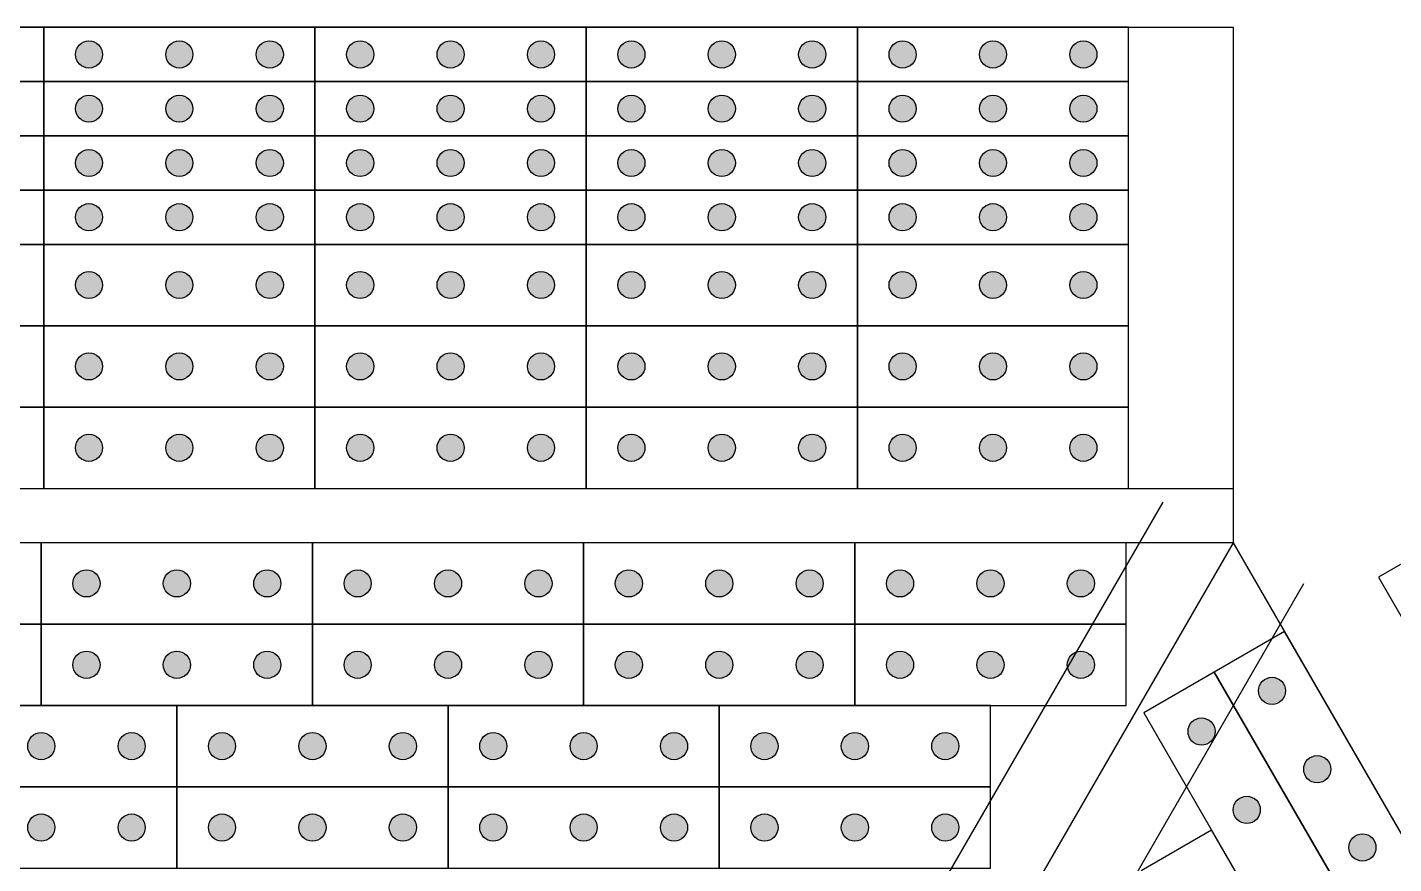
# Model space of a CAD drawing. Header units: millimetres. Extents: x 1388 to 8110, y -1425 to 5021.
# Drawn here: x 2642.9 to 2894.8, y 1467.1 to 1621.3 of the extents above; entities that cross this region are included whole.
import ezdxf

# ---------------------------------------------------------------- set-up
doc = ezdxf.new("R2010")
doc.units = ezdxf.units.MM

msp = doc.modelspace()

# ---------------------------------------------------------------- hatches: boundary and pattern name
at = {"true_color": 0xf1eb1f}
h = msp.add_hatch(color=2, dxfattribs=at)
h.dxf.hatch_style = 1
h.paths.add_polyline_path([(2651.737, 1616.267, 1), (2656.737, 1616.267, 1)])
h = msp.add_hatch(color=2, dxfattribs=at)
h.dxf.hatch_style = 1
h.paths.add_polyline_path([(2668.404, 1616.267, 1), (2673.404, 1616.267, 1)])
h = msp.add_hatch(color=2, dxfattribs=at)
h.dxf.hatch_style = 1
h.paths.add_polyline_path([(2685.07, 1616.267, 1), (2690.07, 1616.267, 1)])
h = msp.add_hatch(color=2, dxfattribs=at)
h.dxf.hatch_style = 1
h.paths.add_polyline_path([(2701.737, 1616.267, 1), (2706.737, 1616.267, 1)])
h = msp.add_hatch(color=2, dxfattribs=at)
h.dxf.hatch_style = 1
h.paths.add_polyline_path([(2718.404, 1616.267, 1), (2723.404, 1616.267, 1)])
h = msp.add_hatch(color=2, dxfattribs=at)
h.dxf.hatch_style = 1
h.paths.add_polyline_path([(2735.07, 1616.267, 1), (2740.07, 1616.267, 1)])
h = msp.add_hatch(color=2, dxfattribs=at)
h.dxf.hatch_style = 1
h.paths.add_polyline_path([(2751.737, 1616.267, 1), (2756.737, 1616.267, 1)])
h = msp.add_hatch(color=2, dxfattribs=at)
h.dxf.hatch_style = 1
h.paths.add_polyline_path([(2768.404, 1616.267, 1), (2773.404, 1616.267, 1)])
h = msp.add_hatch(color=2, dxfattribs=at)
h.dxf.hatch_style = 1
h.paths.add_polyline_path([(2785.07, 1616.267, 1), (2790.07, 1616.267, 1)])
h = msp.add_hatch(color=2, dxfattribs=at)
h.dxf.hatch_style = 1
h.paths.add_polyline_path([(2801.737, 1616.267, 1), (2806.737, 1616.267, 1)])
h = msp.add_hatch(color=2, dxfattribs=at)
h.dxf.hatch_style = 1
h.paths.add_polyline_path([(2818.404, 1616.267, 1), (2823.404, 1616.267, 1)])
h = msp.add_hatch(color=2, dxfattribs=at)
h.dxf.hatch_style = 1
h.paths.add_polyline_path([(2835.07, 1616.267, 1), (2840.07, 1616.267, 1)])
h = msp.add_hatch(color=2, dxfattribs=at)
h.dxf.hatch_style = 1
h.paths.add_polyline_path([(2651.737, 1606.267, 1), (2656.737, 1606.267, 1)])
h = msp.add_hatch(color=2, dxfattribs=at)
h.dxf.hatch_style = 1
h.paths.add_polyline_path([(2668.404, 1606.267, 1), (2673.404, 1606.267, 1)])
h = msp.add_hatch(color=2, dxfattribs=at)
h.dxf.hatch_style = 1
h.paths.add_polyline_path([(2685.07, 1606.267, 1), (2690.07, 1606.267, 1)])
h = msp.add_hatch(color=2, dxfattribs=at)
h.dxf.hatch_style = 1
h.paths.add_polyline_path([(2701.737, 1606.267, 1), (2706.737, 1606.267, 1)])
h = msp.add_hatch(color=2, dxfattribs=at)
h.dxf.hatch_style = 1
h.paths.add_polyline_path([(2718.404, 1606.267, 1), (2723.404, 1606.267, 1)])
h = msp.add_hatch(color=2, dxfattribs=at)
h.dxf.hatch_style = 1
h.paths.add_polyline_path([(2735.07, 1606.267, 1), (2740.07, 1606.267, 1)])
h = msp.add_hatch(color=2, dxfattribs=at)
h.dxf.hatch_style = 1
h.paths.add_polyline_path([(2751.737, 1606.267, 1), (2756.737, 1606.267, 1)])
h = msp.add_hatch(color=2, dxfattribs=at)
h.dxf.hatch_style = 1
h.paths.add_polyline_path([(2768.404, 1606.267, 1), (2773.404, 1606.267, 1)])
h = msp.add_hatch(color=2, dxfattribs=at)
h.dxf.hatch_style = 1
h.paths.add_polyline_path([(2785.07, 1606.267, 1), (2790.07, 1606.267, 1)])
h = msp.add_hatch(color=2, dxfattribs=at)
h.dxf.hatch_style = 1
h.paths.add_polyline_path([(2801.737, 1606.267, 1), (2806.737, 1606.267, 1)])
h = msp.add_hatch(color=2, dxfattribs=at)
h.dxf.hatch_style = 1
h.paths.add_polyline_path([(2818.404, 1606.267, 1), (2823.404, 1606.267, 1)])
h = msp.add_hatch(color=2, dxfattribs=at)
h.dxf.hatch_style = 1
h.paths.add_polyline_path([(2835.07, 1606.267, 1), (2840.07, 1606.267, 1)])
h = msp.add_hatch(color=2, dxfattribs=at)
h.dxf.hatch_style = 1
h.paths.add_polyline_path([(2651.737, 1596.267, 1), (2656.737, 1596.267, 1)])
h = msp.add_hatch(color=2, dxfattribs=at)
h.dxf.hatch_style = 1
h.paths.add_polyline_path([(2668.404, 1596.267, 1), (2673.404, 1596.267, 1)])
h = msp.add_hatch(color=2, dxfattribs=at)
h.dxf.hatch_style = 1
h.paths.add_polyline_path([(2685.07, 1596.267, 1), (2690.07, 1596.267, 1)])
h = msp.add_hatch(color=2, dxfattribs=at)
h.dxf.hatch_style = 1
h.paths.add_polyline_path([(2701.737, 1596.267, 1), (2706.737, 1596.267, 1)])
h = msp.add_hatch(color=2, dxfattribs=at)
h.dxf.hatch_style = 1
h.paths.add_polyline_path([(2718.404, 1596.267, 1), (2723.404, 1596.267, 1)])
h = msp.add_hatch(color=2, dxfattribs=at)
h.dxf.hatch_style = 1
h.paths.add_polyline_path([(2735.07, 1596.267, 1), (2740.07, 1596.267, 1)])
h = msp.add_hatch(color=2, dxfattribs=at)
h.dxf.hatch_style = 1
h.paths.add_polyline_path([(2751.737, 1596.267, 1), (2756.737, 1596.267, 1)])
h = msp.add_hatch(color=2, dxfattribs=at)
h.dxf.hatch_style = 1
h.paths.add_polyline_path([(2768.404, 1596.267, 1), (2773.404, 1596.267, 1)])
h = msp.add_hatch(color=2, dxfattribs=at)
h.dxf.hatch_style = 1
h.paths.add_polyline_path([(2785.07, 1596.267, 1), (2790.07, 1596.267, 1)])
h = msp.add_hatch(color=2, dxfattribs=at)
h.dxf.hatch_style = 1
h.paths.add_polyline_path([(2801.737, 1596.267, 1), (2806.737, 1596.267, 1)])
h = msp.add_hatch(color=2, dxfattribs=at)
h.dxf.hatch_style = 1
h.paths.add_polyline_path([(2818.404, 1596.267, 1), (2823.404, 1596.267, 1)])
h = msp.add_hatch(color=2, dxfattribs=at)
h.dxf.hatch_style = 1
h.paths.add_polyline_path([(2835.07, 1596.267, 1), (2840.07, 1596.267, 1)])
h = msp.add_hatch(color=2, dxfattribs=at)
h.dxf.hatch_style = 1
h.paths.add_polyline_path([(2651.737, 1586.267, 1), (2656.737, 1586.267, 1)])
h = msp.add_hatch(color=2, dxfattribs=at)
h.dxf.hatch_style = 1
h.paths.add_polyline_path([(2668.404, 1586.267, 1), (2673.404, 1586.267, 1)])
h = msp.add_hatch(color=2, dxfattribs=at)
h.dxf.hatch_style = 1
h.paths.add_polyline_path([(2685.07, 1586.267, 1), (2690.07, 1586.267, 1)])
h = msp.add_hatch(color=2, dxfattribs=at)
h.dxf.hatch_style = 1
h.paths.add_polyline_path([(2701.737, 1586.267, 1), (2706.737, 1586.267, 1)])
h = msp.add_hatch(color=2, dxfattribs=at)
h.dxf.hatch_style = 1
h.paths.add_polyline_path([(2718.404, 1586.267, 1), (2723.404, 1586.267, 1)])
h = msp.add_hatch(color=2, dxfattribs=at)
h.dxf.hatch_style = 1
h.paths.add_polyline_path([(2735.07, 1586.267, 1), (2740.07, 1586.267, 1)])
h = msp.add_hatch(color=2, dxfattribs=at)
h.dxf.hatch_style = 1
h.paths.add_polyline_path([(2751.737, 1586.267, 1), (2756.737, 1586.267, 1)])
h = msp.add_hatch(color=2, dxfattribs=at)
h.dxf.hatch_style = 1
h.paths.add_polyline_path([(2768.404, 1586.267, 1), (2773.404, 1586.267, 1)])
h = msp.add_hatch(color=2, dxfattribs=at)
h.dxf.hatch_style = 1
h.paths.add_polyline_path([(2785.07, 1586.267, 1), (2790.07, 1586.267, 1)])
h = msp.add_hatch(color=2, dxfattribs=at)
h.dxf.hatch_style = 1
h.paths.add_polyline_path([(2801.737, 1586.267, 1), (2806.737, 1586.267, 1)])
h = msp.add_hatch(color=2, dxfattribs=at)
h.dxf.hatch_style = 1
h.paths.add_polyline_path([(2818.404, 1586.267, 1), (2823.404, 1586.267, 1)])
h = msp.add_hatch(color=2, dxfattribs=at)
h.dxf.hatch_style = 1
h.paths.add_polyline_path([(2835.07, 1586.267, 1), (2840.07, 1586.267, 1)])
h = msp.add_hatch(color=2, dxfattribs=at)
h.dxf.hatch_style = 1
h.paths.add_polyline_path([(2651.737, 1573.767, 1), (2656.737, 1573.767, 1)])
h = msp.add_hatch(color=2, dxfattribs=at)
h.dxf.hatch_style = 1
h.paths.add_polyline_path([(2668.404, 1573.767, 1), (2673.404, 1573.767, 1)])
h = msp.add_hatch(color=2, dxfattribs=at)
h.dxf.hatch_style = 1
h.paths.add_polyline_path([(2685.07, 1573.767, 1), (2690.07, 1573.767, 1)])
h = msp.add_hatch(color=2, dxfattribs=at)
h.dxf.hatch_style = 1
h.paths.add_polyline_path([(2701.737, 1573.767, 1), (2706.737, 1573.767, 1)])
h = msp.add_hatch(color=2, dxfattribs=at)
h.dxf.hatch_style = 1
h.paths.add_polyline_path([(2718.404, 1573.767, 1), (2723.404, 1573.767, 1)])
h = msp.add_hatch(color=2, dxfattribs=at)
h.dxf.hatch_style = 1
h.paths.add_polyline_path([(2735.07, 1573.767, 1), (2740.07, 1573.767, 1)])
h = msp.add_hatch(color=2, dxfattribs=at)
h.dxf.hatch_style = 1
h.paths.add_polyline_path([(2751.737, 1573.767, 1), (2756.737, 1573.767, 1)])
h = msp.add_hatch(color=2, dxfattribs=at)
h.dxf.hatch_style = 1
h.paths.add_polyline_path([(2768.404, 1573.767, 1), (2773.404, 1573.767, 1)])
h = msp.add_hatch(color=2, dxfattribs=at)
h.dxf.hatch_style = 1
h.paths.add_polyline_path([(2785.07, 1573.767, 1), (2790.07, 1573.767, 1)])
h = msp.add_hatch(color=2, dxfattribs=at)
h.dxf.hatch_style = 1
h.paths.add_polyline_path([(2801.737, 1573.767, 1), (2806.737, 1573.767, 1)])
h = msp.add_hatch(color=2, dxfattribs=at)
h.dxf.hatch_style = 1
h.paths.add_polyline_path([(2818.404, 1573.767, 1), (2823.404, 1573.767, 1)])
h = msp.add_hatch(color=2, dxfattribs=at)
h.dxf.hatch_style = 1
h.paths.add_polyline_path([(2835.07, 1573.767, 1), (2840.07, 1573.767, 1)])
h = msp.add_hatch(color=2, dxfattribs=at)
h.dxf.hatch_style = 1
h.paths.add_polyline_path([(2651.737, 1558.767, 1), (2656.737, 1558.767, 1)])
h = msp.add_hatch(color=2, dxfattribs=at)
h.dxf.hatch_style = 1
h.paths.add_polyline_path([(2668.404, 1558.767, 1), (2673.404, 1558.767, 1)])
h = msp.add_hatch(color=2, dxfattribs=at)
h.dxf.hatch_style = 1
h.paths.add_polyline_path([(2685.07, 1558.767, 1), (2690.07, 1558.767, 1)])
h = msp.add_hatch(color=2, dxfattribs=at)
h.dxf.hatch_style = 1
h.paths.add_polyline_path([(2701.737, 1558.767, 1), (2706.737, 1558.767, 1)])
h = msp.add_hatch(color=2, dxfattribs=at)
h.dxf.hatch_style = 1
h.paths.add_polyline_path([(2718.404, 1558.767, 1), (2723.404, 1558.767, 1)])
h = msp.add_hatch(color=2, dxfattribs=at)
h.dxf.hatch_style = 1
h.paths.add_polyline_path([(2735.07, 1558.767, 1), (2740.07, 1558.767, 1)])
h = msp.add_hatch(color=2, dxfattribs=at)
h.dxf.hatch_style = 1
h.paths.add_polyline_path([(2751.737, 1558.767, 1), (2756.737, 1558.767, 1)])
h = msp.add_hatch(color=2, dxfattribs=at)
h.dxf.hatch_style = 1
h.paths.add_polyline_path([(2768.404, 1558.767, 1), (2773.404, 1558.767, 1)])
h = msp.add_hatch(color=2, dxfattribs=at)
h.dxf.hatch_style = 1
h.paths.add_polyline_path([(2785.07, 1558.767, 1), (2790.07, 1558.767, 1)])
h = msp.add_hatch(color=2, dxfattribs=at)
h.dxf.hatch_style = 1
h.paths.add_polyline_path([(2801.737, 1558.767, 1), (2806.737, 1558.767, 1)])
h = msp.add_hatch(color=2, dxfattribs=at)
h.dxf.hatch_style = 1
h.paths.add_polyline_path([(2818.404, 1558.767, 1), (2823.404, 1558.767, 1)])
h = msp.add_hatch(color=2, dxfattribs=at)
h.dxf.hatch_style = 1
h.paths.add_polyline_path([(2835.07, 1558.767, 1), (2840.07, 1558.767, 1)])
h = msp.add_hatch(color=2, dxfattribs=at)
h.dxf.hatch_style = 1
h.paths.add_polyline_path([(2651.737, 1543.767, 1), (2656.737, 1543.767, 1)])
h = msp.add_hatch(color=2, dxfattribs=at)
h.dxf.hatch_style = 1
h.paths.add_polyline_path([(2668.404, 1543.767, 1), (2673.404, 1543.767, 1)])
h = msp.add_hatch(color=2, dxfattribs=at)
h.dxf.hatch_style = 1
h.paths.add_polyline_path([(2685.07, 1543.767, 1), (2690.07, 1543.767, 1)])
h = msp.add_hatch(color=2, dxfattribs=at)
h.dxf.hatch_style = 1
h.paths.add_polyline_path([(2701.737, 1543.767, 1), (2706.737, 1543.767, 1)])
h = msp.add_hatch(color=2, dxfattribs=at)
h.dxf.hatch_style = 1
h.paths.add_polyline_path([(2718.404, 1543.767, 1), (2723.404, 1543.767, 1)])
h = msp.add_hatch(color=2, dxfattribs=at)
h.dxf.hatch_style = 1
h.paths.add_polyline_path([(2735.07, 1543.767, 1), (2740.07, 1543.767, 1)])
h = msp.add_hatch(color=2, dxfattribs=at)
h.dxf.hatch_style = 1
h.paths.add_polyline_path([(2751.737, 1543.767, 1), (2756.737, 1543.767, 1)])
h = msp.add_hatch(color=2, dxfattribs=at)
h.dxf.hatch_style = 1
h.paths.add_polyline_path([(2768.404, 1543.767, 1), (2773.404, 1543.767, 1)])
h = msp.add_hatch(color=2, dxfattribs=at)
h.dxf.hatch_style = 1
h.paths.add_polyline_path([(2785.07, 1543.767, 1), (2790.07, 1543.767, 1)])
h = msp.add_hatch(color=2, dxfattribs=at)
h.dxf.hatch_style = 1
h.paths.add_polyline_path([(2801.737, 1543.767, 1), (2806.737, 1543.767, 1)])
h = msp.add_hatch(color=2, dxfattribs=at)
h.dxf.hatch_style = 1
h.paths.add_polyline_path([(2818.404, 1543.767, 1), (2823.404, 1543.767, 1)])
h = msp.add_hatch(color=2, dxfattribs=at)
h.dxf.hatch_style = 1
h.paths.add_polyline_path([(2835.07, 1543.767, 1), (2840.07, 1543.767, 1)])
h = msp.add_hatch(color=2, dxfattribs=at)
h.dxf.hatch_style = 1
h.paths.add_polyline_path([(2656.271, 1518.767, 1), (2651.271, 1518.767, 1)])
h = msp.add_hatch(color=2, dxfattribs=at)
h.dxf.hatch_style = 1
h.paths.add_polyline_path([(2672.938, 1518.767, 1), (2667.938, 1518.767, 1)])
h = msp.add_hatch(color=2, dxfattribs=at)
h.dxf.hatch_style = 1
h.paths.add_polyline_path([(2689.604, 1518.767, 1), (2684.604, 1518.767, 1)])
h = msp.add_hatch(color=2, dxfattribs=at)
h.dxf.hatch_style = 1
h.paths.add_polyline_path([(2706.271, 1518.767, 1), (2701.271, 1518.767, 1)])
h = msp.add_hatch(color=2, dxfattribs=at)
h.dxf.hatch_style = 1
h.paths.add_polyline_path([(2722.938, 1518.767, 1), (2717.938, 1518.767, 1)])
h = msp.add_hatch(color=2, dxfattribs=at)
h.dxf.hatch_style = 1
h.paths.add_polyline_path([(2739.604, 1518.767, 1), (2734.604, 1518.767, 1)])
h = msp.add_hatch(color=2, dxfattribs=at)
h.dxf.hatch_style = 1
h.paths.add_polyline_path([(2756.271, 1518.767, 1), (2751.271, 1518.767, 1)])
h = msp.add_hatch(color=2, dxfattribs=at)
h.dxf.hatch_style = 1
h.paths.add_polyline_path([(2772.938, 1518.767, 1), (2767.938, 1518.767, 1)])
h = msp.add_hatch(color=2, dxfattribs=at)
h.dxf.hatch_style = 1
h.paths.add_polyline_path([(2789.604, 1518.767, 1), (2784.604, 1518.767, 1)])
h = msp.add_hatch(color=2, dxfattribs=at)
h.dxf.hatch_style = 1
h.paths.add_polyline_path([(2806.271, 1518.767, 1), (2801.271, 1518.767, 1)])
h = msp.add_hatch(color=2, dxfattribs=at)
h.dxf.hatch_style = 1
h.paths.add_polyline_path([(2822.938, 1518.767, 1), (2817.938, 1518.767, 1)])
h = msp.add_hatch(color=2, dxfattribs=at)
h.dxf.hatch_style = 1
h.paths.add_polyline_path([(2839.604, 1518.767, 1), (2834.604, 1518.767, 1)])
h = msp.add_hatch(color=2, dxfattribs=at)
h.dxf.hatch_style = 1
h.paths.add_polyline_path([(2656.271, 1503.767, 1), (2651.271, 1503.767, 1)])
h = msp.add_hatch(color=2, dxfattribs=at)
h.dxf.hatch_style = 1
h.paths.add_polyline_path([(2672.938, 1503.767, 1), (2667.938, 1503.767, 1)])
h = msp.add_hatch(color=2, dxfattribs=at)
h.dxf.hatch_style = 1
h.paths.add_polyline_path([(2689.604, 1503.767, 1), (2684.604, 1503.767, 1)])
h = msp.add_hatch(color=2, dxfattribs=at)
h.dxf.hatch_style = 1
h.paths.add_polyline_path([(2706.271, 1503.767, 1), (2701.271, 1503.767, 1)])
h = msp.add_hatch(color=2, dxfattribs=at)
h.dxf.hatch_style = 1
h.paths.add_polyline_path([(2722.938, 1503.767, 1), (2717.938, 1503.767, 1)])
h = msp.add_hatch(color=2, dxfattribs=at)
h.dxf.hatch_style = 1
h.paths.add_polyline_path([(2739.604, 1503.767, 1), (2734.604, 1503.767, 1)])
h = msp.add_hatch(color=2, dxfattribs=at)
h.dxf.hatch_style = 1
h.paths.add_polyline_path([(2756.271, 1503.767, 1), (2751.271, 1503.767, 1)])
h = msp.add_hatch(color=2, dxfattribs=at)
h.dxf.hatch_style = 1
h.paths.add_polyline_path([(2772.938, 1503.767, 1), (2767.938, 1503.767, 1)])
h = msp.add_hatch(color=2, dxfattribs=at)
h.dxf.hatch_style = 1
h.paths.add_polyline_path([(2789.604, 1503.767, 1), (2784.604, 1503.767, 1)])
h = msp.add_hatch(color=2, dxfattribs=at)
h.dxf.hatch_style = 1
h.paths.add_polyline_path([(2806.271, 1503.767, 1), (2801.271, 1503.767, 1)])
h = msp.add_hatch(color=2, dxfattribs=at)
h.dxf.hatch_style = 1
h.paths.add_polyline_path([(2822.938, 1503.767, 1), (2817.938, 1503.767, 1)])
h = msp.add_hatch(color=2, dxfattribs=at)
h.dxf.hatch_style = 1
h.paths.add_polyline_path([(2839.604, 1503.767, 1), (2834.604, 1503.767, 1)])
h = msp.add_hatch(color=2, dxfattribs=at)
h.dxf.hatch_style = 1
h.paths.add_polyline_path([(2874.849, 1498.957, 1), (2869.849, 1498.957, 1)])
h = msp.add_hatch(color=2, dxfattribs=at)
h.dxf.hatch_style = 1
h.paths.add_polyline_path([(2861.858, 1491.457, 1), (2856.858, 1491.457, 1)])
h = msp.add_hatch(color=2, dxfattribs=at)
h.dxf.hatch_style = 1
h.paths.add_polyline_path([(2647.938, 1488.767, 1), (2642.938, 1488.767, 1)])
h = msp.add_hatch(color=2, dxfattribs=at)
h.dxf.hatch_style = 1
h.paths.add_polyline_path([(2664.604, 1488.767, 1), (2659.604, 1488.767, 1)])
h = msp.add_hatch(color=2, dxfattribs=at)
h.dxf.hatch_style = 1
h.paths.add_polyline_path([(2681.271, 1488.767, 1), (2676.271, 1488.767, 1)])
h = msp.add_hatch(color=2, dxfattribs=at)
h.dxf.hatch_style = 1
h.paths.add_polyline_path([(2697.938, 1488.767, 1), (2692.938, 1488.767, 1)])
h = msp.add_hatch(color=2, dxfattribs=at)
h.dxf.hatch_style = 1
h.paths.add_polyline_path([(2714.604, 1488.767, 1), (2709.604, 1488.767, 1)])
h = msp.add_hatch(color=2, dxfattribs=at)
h.dxf.hatch_style = 1
h.paths.add_polyline_path([(2731.271, 1488.767, 1), (2726.271, 1488.767, 1)])
h = msp.add_hatch(color=2, dxfattribs=at)
h.dxf.hatch_style = 1
h.paths.add_polyline_path([(2747.938, 1488.767, 1), (2742.938, 1488.767, 1)])
h = msp.add_hatch(color=2, dxfattribs=at)
h.dxf.hatch_style = 1
h.paths.add_polyline_path([(2764.604, 1488.767, 1), (2759.604, 1488.767, 1)])
h = msp.add_hatch(color=2, dxfattribs=at)
h.dxf.hatch_style = 1
h.paths.add_polyline_path([(2781.271, 1488.767, 1), (2776.271, 1488.767, 1)])
h = msp.add_hatch(color=2, dxfattribs=at)
h.dxf.hatch_style = 1
h.paths.add_polyline_path([(2797.938, 1488.767, 1), (2792.938, 1488.767, 1)])
h = msp.add_hatch(color=2, dxfattribs=at)
h.dxf.hatch_style = 1
h.paths.add_polyline_path([(2814.604, 1488.767, 1), (2809.604, 1488.767, 1)])
h = msp.add_hatch(color=2, dxfattribs=at)
h.dxf.hatch_style = 1
h.paths.add_polyline_path([(2883.182, 1484.523, 1), (2878.182, 1484.523, 1)])
h = msp.add_hatch(color=2, dxfattribs=at)
h.dxf.hatch_style = 1
h.paths.add_polyline_path([(2870.192, 1477.023, 1), (2865.192, 1477.023, 1)])
h = msp.add_hatch(color=2, dxfattribs=at)
h.dxf.hatch_style = 1
h.paths.add_polyline_path([(2647.938, 1473.767, 1), (2642.938, 1473.767, 1)])
h = msp.add_hatch(color=2, dxfattribs=at)
h.dxf.hatch_style = 1
h.paths.add_polyline_path([(2664.604, 1473.767, 1), (2659.604, 1473.767, 1)])
h = msp.add_hatch(color=2, dxfattribs=at)
h.dxf.hatch_style = 1
h.paths.add_polyline_path([(2681.271, 1473.767, 1), (2676.271, 1473.767, 1)])
h = msp.add_hatch(color=2, dxfattribs=at)
h.dxf.hatch_style = 1
h.paths.add_polyline_path([(2697.938, 1473.767, 1), (2692.938, 1473.767, 1)])
h = msp.add_hatch(color=2, dxfattribs=at)
h.dxf.hatch_style = 1
h.paths.add_polyline_path([(2714.604, 1473.767, 1), (2709.604, 1473.767, 1)])
h = msp.add_hatch(color=2, dxfattribs=at)
h.dxf.hatch_style = 1
h.paths.add_polyline_path([(2731.271, 1473.767, 1), (2726.271, 1473.767, 1)])
h = msp.add_hatch(color=2, dxfattribs=at)
h.dxf.hatch_style = 1
h.paths.add_polyline_path([(2747.938, 1473.767, 1), (2742.938, 1473.767, 1)])
h = msp.add_hatch(color=2, dxfattribs=at)
h.dxf.hatch_style = 1
h.paths.add_polyline_path([(2764.604, 1473.767, 1), (2759.604, 1473.767, 1)])
h = msp.add_hatch(color=2, dxfattribs=at)
h.dxf.hatch_style = 1
h.paths.add_polyline_path([(2781.271, 1473.767, 1), (2776.271, 1473.767, 1)])
h = msp.add_hatch(color=2, dxfattribs=at)
h.dxf.hatch_style = 1
h.paths.add_polyline_path([(2797.938, 1473.767, 1), (2792.938, 1473.767, 1)])
h = msp.add_hatch(color=2, dxfattribs=at)
h.dxf.hatch_style = 1
h.paths.add_polyline_path([(2814.604, 1473.767, 1), (2809.604, 1473.767, 1)])
h = msp.add_hatch(color=2, dxfattribs=at)
h.dxf.hatch_style = 1
h.paths.add_polyline_path([(2891.515, 1470.089, 1), (2886.515, 1470.089, 1)])

# ---------------------------------------------------------------- linework, layer by layer
for p, q in [((2576.566, 1621.267), (2865.241, 1621.267)), ((2865.241, 1526.267), (2865.241, 1621.267)), ((2576.566, 1536.267), (2865.241, 1536.267)), ((2765.648, 1383.767), (2852.251, 1533.767)), ((2778.639, 1376.267), (2865.241, 1526.267)), ((2791.629, 1368.767), (2878.232, 1518.767))]:
    msp.add_line(p, q)
for points in [[(2595.904, 1611.267), (2645.904, 1611.267), (2645.904, 1621.267), (2595.904, 1621.267)], [(2645.904, 1611.267), (2695.904, 1611.267), (2695.904, 1621.267), (2645.904, 1621.267)], [(2695.904, 1611.267), (2745.904, 1611.267), (2745.904, 1621.267), (2695.904, 1621.267)], [(2745.904, 1611.267), (2795.904, 1611.267), (2795.904, 1621.267), (2745.904, 1621.267)], [(2795.904, 1611.267), (2845.904, 1611.267), (2845.904, 1621.267), (2795.904, 1621.267)], [(2595.904, 1601.267), (2645.904, 1601.267), (2645.904, 1611.267), (2595.904, 1611.267)], [(2645.904, 1601.267), (2695.904, 1601.267), (2695.904, 1611.267), (2645.904, 1611.267)], [(2695.904, 1601.267), (2745.904, 1601.267), (2745.904, 1611.267), (2695.904, 1611.267)], [(2745.904, 1601.267), (2795.904, 1601.267), (2795.904, 1611.267), (2745.904, 1611.267)], [(2795.904, 1601.267), (2845.904, 1601.267), (2845.904, 1611.267), (2795.904, 1611.267)], [(2595.904, 1591.267), (2645.904, 1591.267), (2645.904, 1601.267), (2595.904, 1601.267)], [(2645.904, 1591.267), (2695.904, 1591.267), (2695.904, 1601.267), (2645.904, 1601.267)], [(2695.904, 1591.267), (2745.904, 1591.267), (2745.904, 1601.267), (2695.904, 1601.267)], [(2745.904, 1591.267), (2795.904, 1591.267), (2795.904, 1601.267), (2745.904, 1601.267)], [(2795.904, 1591.267), (2845.904, 1591.267), (2845.904, 1601.267), (2795.904, 1601.267)], [(2595.904, 1581.267), (2645.904, 1581.267), (2645.904, 1591.267), (2595.904, 1591.267)], [(2645.904, 1581.267), (2695.904, 1581.267), (2695.904, 1591.267), (2645.904, 1591.267)], [(2695.904, 1581.267), (2745.904, 1581.267), (2745.904, 1591.267), (2695.904, 1591.267)], [(2745.904, 1581.267), (2795.904, 1581.267), (2795.904, 1591.267), (2745.904, 1591.267)], [(2795.904, 1581.267), (2845.904, 1581.267), (2845.904, 1591.267), (2795.904, 1591.267)], [(2645.904, 1581.267), (2595.904, 1581.267), (2595.904, 1566.267), (2645.904, 1566.267)], [(2695.904, 1581.267), (2645.904, 1581.267), (2645.904, 1566.267), (2695.904, 1566.267)], [(2745.904, 1581.267), (2695.904, 1581.267), (2695.904, 1566.267), (2745.904, 1566.267)], [(2795.904, 1581.267), (2745.904, 1581.267), (2745.904, 1566.267), (2795.904, 1566.267)], [(2845.904, 1581.267), (2795.904, 1581.267), (2795.904, 1566.267), (2845.904, 1566.267)], [(2645.904, 1566.267), (2595.904, 1566.267), (2595.904, 1551.267), (2645.904, 1551.267)], [(2695.904, 1566.267), (2645.904, 1566.267), (2645.904, 1551.267), (2695.904, 1551.267)], [(2745.904, 1566.267), (2695.904, 1566.267), (2695.904, 1551.267), (2745.904, 1551.267)], [(2795.904, 1566.267), (2745.904, 1566.267), (2745.904, 1551.267), (2795.904, 1551.267)], [(2845.904, 1566.267), (2795.904, 1566.267), (2795.904, 1551.267), (2845.904, 1551.267)], [(2645.904, 1551.267), (2595.904, 1551.267), (2595.904, 1536.267), (2645.904, 1536.267)], [(2695.904, 1551.267), (2645.904, 1551.267), (2645.904, 1536.267), (2695.904, 1536.267)], [(2745.904, 1551.267), (2695.904, 1551.267), (2695.904, 1536.267), (2745.904, 1536.267)], [(2795.904, 1551.267), (2745.904, 1551.267), (2745.904, 1536.267), (2795.904, 1536.267)], [(2845.904, 1551.267), (2795.904, 1551.267), (2795.904, 1536.267), (2845.904, 1536.267)], [(2929.988, 1484.122), (2904.988, 1527.424), (2891.998, 1519.924), (2916.998, 1476.622)], [(2576.566, 1526.267), (2432.229, 1276.267), (2576.566, 1026.267), (2865.241, 1026.267), (3009.579, 1276.267), (2865.241, 1526.267)], [(2645.438, 1526.267), (2595.438, 1526.267), (2595.438, 1511.267), (2645.438, 1511.267)], [(2695.438, 1526.267), (2645.438, 1526.267), (2645.438, 1511.267), (2695.438, 1511.267)], [(2745.438, 1526.267), (2695.438, 1526.267), (2695.438, 1511.267), (2745.438, 1511.267)], [(2795.438, 1526.267), (2745.438, 1526.267), (2745.438, 1511.267), (2795.438, 1511.267)], [(2845.438, 1526.267), (2795.438, 1526.267), (2795.438, 1511.267), (2845.438, 1511.267)], [(2645.438, 1511.267), (2595.438, 1511.267), (2595.438, 1496.267), (2645.438, 1496.267)], [(2695.438, 1511.267), (2645.438, 1511.267), (2645.438, 1496.267), (2695.438, 1496.267)], [(2745.438, 1511.267), (2695.438, 1511.267), (2695.438, 1496.267), (2745.438, 1496.267)], [(2795.438, 1511.267), (2745.438, 1511.267), (2745.438, 1496.267), (2795.438, 1496.267)], [(2845.438, 1511.267), (2795.438, 1511.267), (2795.438, 1496.267), (2845.438, 1496.267)], [(2899.677, 1466.622), (2874.677, 1509.924), (2861.687, 1502.424), (2886.687, 1459.122)], [(2886.687, 1459.122), (2861.687, 1502.424), (2848.696, 1494.924), (2873.696, 1451.622)], [(2670.438, 1496.267), (2620.438, 1496.267), (2620.438, 1481.267), (2670.438, 1481.267)], [(2720.438, 1496.267), (2670.438, 1496.267), (2670.438, 1481.267), (2720.438, 1481.267)], [(2770.438, 1496.267), (2720.438, 1496.267), (2720.438, 1481.267), (2770.438, 1481.267)], [(2820.438, 1496.267), (2770.438, 1496.267), (2770.438, 1481.267), (2820.438, 1481.267)], [(2670.438, 1481.267), (2620.438, 1481.267), (2620.438, 1466.267), (2670.438, 1466.267)], [(2720.438, 1481.267), (2670.438, 1481.267), (2670.438, 1466.267), (2720.438, 1466.267)], [(2770.438, 1481.267), (2720.438, 1481.267), (2720.438, 1466.267), (2770.438, 1466.267)], [(2820.438, 1481.267), (2770.438, 1481.267), (2770.438, 1466.267), (2820.438, 1466.267)], [(2886.196, 1429.972), (2861.196, 1473.273), (2848.206, 1465.773), (2873.206, 1422.472)]]:
    msp.add_lwpolyline(points, close=True)
at = {"color": 2, "true_color": 0xf1eb1f}
for centre in [(2654.237, 1616.267), (2670.904, 1616.267), (2687.57, 1616.267), (2704.237, 1616.267), (2720.904, 1616.267), (2737.57, 1616.267), (2754.237, 1616.267), (2770.904, 1616.267), (2787.57, 1616.267), (2804.237, 1616.267), (2820.904, 1616.267), (2837.57, 1616.267), (2654.237, 1606.267), (2670.904, 1606.267), (2687.57, 1606.267), (2704.237, 1606.267), (2720.904, 1606.267), (2737.57, 1606.267), (2754.237, 1606.267), (2770.904, 1606.267), (2787.57, 1606.267), (2804.237, 1606.267), (2820.904, 1606.267), (2837.57, 1606.267), (2654.237, 1596.267), (2670.904, 1596.267), (2687.57, 1596.267), (2704.237, 1596.267), (2720.904, 1596.267), (2737.57, 1596.267), (2754.237, 1596.267), (2770.904, 1596.267), (2787.57, 1596.267), (2804.237, 1596.267), (2820.904, 1596.267), (2837.57, 1596.267), (2654.237, 1586.267), (2670.904, 1586.267), (2687.57, 1586.267), (2704.237, 1586.267), (2720.904, 1586.267), (2737.57, 1586.267), (2754.237, 1586.267), (2770.904, 1586.267), (2787.57, 1586.267), (2804.237, 1586.267), (2820.904, 1586.267), (2837.57, 1586.267), (2654.237, 1573.767), (2670.904, 1573.767), (2687.57, 1573.767), (2704.237, 1573.767), (2720.904, 1573.767), (2737.57, 1573.767), (2754.237, 1573.767), (2770.904, 1573.767), (2787.57, 1573.767), (2804.237, 1573.767), (2820.904, 1573.767), (2837.57, 1573.767), (2654.237, 1558.767), (2670.904, 1558.767), (2687.57, 1558.767), (2704.237, 1558.767), (2720.904, 1558.767), (2737.57, 1558.767), (2754.237, 1558.767), (2770.904, 1558.767), (2787.57, 1558.767), (2804.237, 1558.767), (2820.904, 1558.767), (2837.57, 1558.767), (2654.237, 1543.767), (2670.904, 1543.767), (2687.57, 1543.767), (2704.237, 1543.767), (2720.904, 1543.767), (2737.57, 1543.767), (2754.237, 1543.767), (2770.904, 1543.767), (2787.57, 1543.767), (2804.237, 1543.767), (2820.904, 1543.767), (2837.57, 1543.767), (2653.771, 1518.767), (2670.438, 1518.767), (2687.104, 1518.767), (2703.771, 1518.767), (2720.438, 1518.767), (2737.104, 1518.767), (2753.771, 1518.767), (2770.438, 1518.767), (2787.104, 1518.767), (2803.771, 1518.767), (2820.438, 1518.767), (2837.104, 1518.767), (2653.771, 1503.767), (2670.438, 1503.767), (2687.104, 1503.767), (2703.771, 1503.767), (2720.438, 1503.767), (2737.104, 1503.767), (2753.771, 1503.767), (2770.438, 1503.767), (2787.104, 1503.767), (2803.771, 1503.767), (2820.438, 1503.767), (2837.104, 1503.767), (2872.349, 1498.957), (2859.358, 1491.457), (2645.438, 1488.767), (2662.104, 1488.767), (2678.771, 1488.767), (2695.438, 1488.767), (2712.104, 1488.767), (2728.771, 1488.767), (2745.438, 1488.767), (2762.104, 1488.767), (2778.771, 1488.767), (2795.438, 1488.767), (2812.104, 1488.767), (2880.682, 1484.523), (2867.692, 1477.023), (2645.438, 1473.767), (2662.104, 1473.767), (2678.771, 1473.767), (2695.438, 1473.767), (2712.104, 1473.767), (2728.771, 1473.767), (2745.438, 1473.767), (2762.104, 1473.767), (2778.771, 1473.767), (2795.438, 1473.767), (2812.104, 1473.767), (2889.015, 1470.089)]:
    msp.add_circle(centre, 2.5, dxfattribs=at)

doc.saveas('drawing.dxf')
